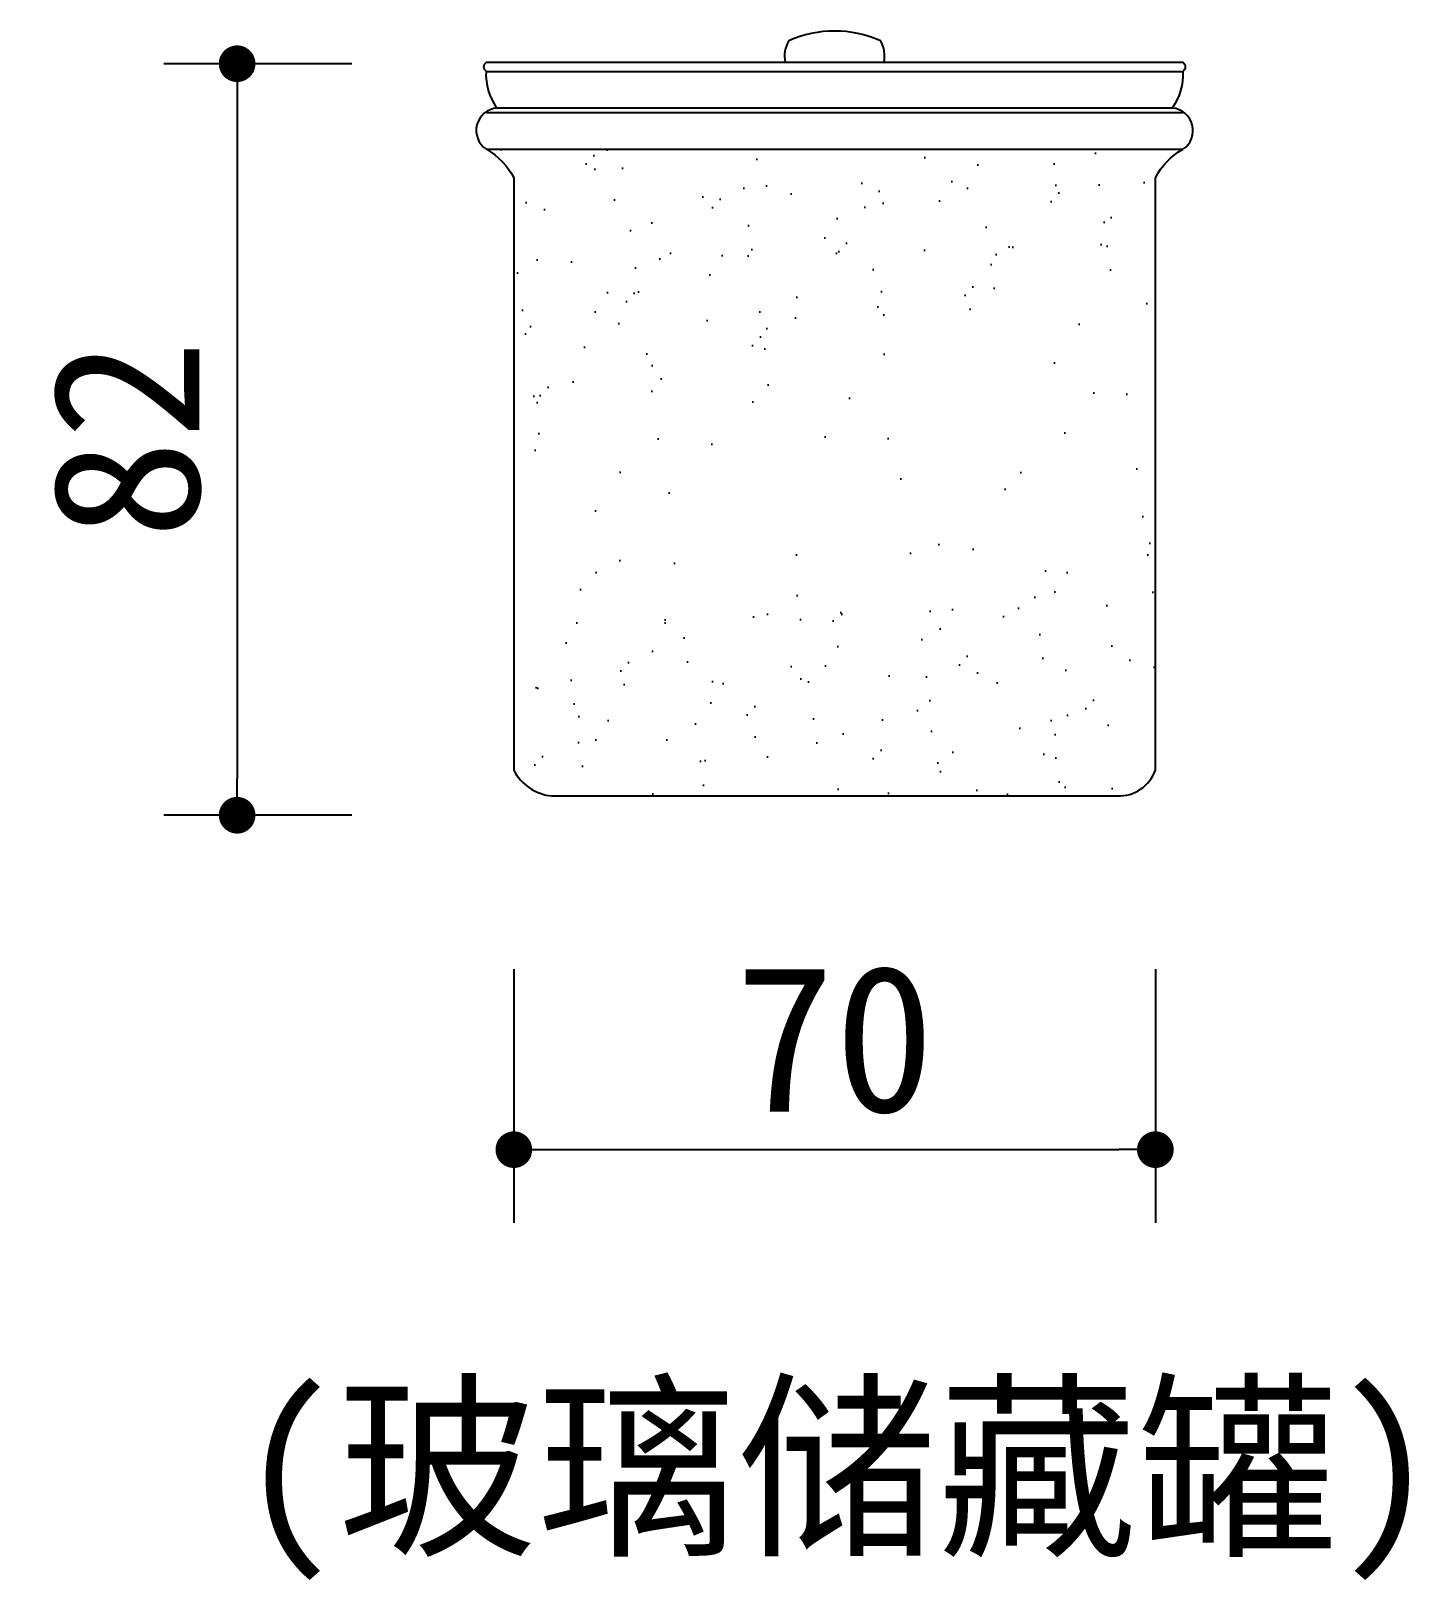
# Model space of a CAD drawing. Extents: x 1149 to 1299, y 1488 to 1657.
import ezdxf

# ---------------------------------------------------------------- set-up
doc = ezdxf.new("R2010")
doc.units = 0
doc.header["$MEASUREMENT"] = 0
doc.layers.get('0').update_dxf_attribs({"linetype": 'CONTINUOUS'})
doc.layers.get('DEFPOINTS').update_dxf_attribs({"linetype": 'CONTINUOUS'})
for name, color, linetype in [('3', 3, 'CONTINUOUS'), ('7', 7, 'CONTINUOUS'), ('BH', 3, 'CONTINUOUS'), ('DIM', 3, 'CONTINUOUS'), ('TEXT', 3, 'CONTINUOUS')]:
    doc.layers.add(name, color=color, linetype=linetype)
doc.styles.add('HZ', font='simfang.ttf')
doc.dimstyles.new('BOOK', dxfattribs={"dimscale": 8, "dimtxt": 2, "dimasz": 0.5, "dimexe": 1, "dimexo": 1, "dimgap": 0.5, "dimtad": 1, "dimdec": 0, "dimtxsty": 'HZ', "dimblk1": 'DOT', "dimblk2": 'DOT', "dimsah": 1, "dimcen": 0, "dimazin": 3, "dimtfac": 0.5, "dimtdec": 0, "dimtmove": 0, "dimatfit": 3, "dimtolj": 1, "dimtzin": 0})
pattern_1 = [(127.5, (-817.4415, 744.463), (-9.63412, -0.314967), [0, -7.6, 0, -8.5, 0, -8.125]), (97.5, (-817.442, 744.463), (-14.11073, 8.84888), [0, -4.1, 0, -6.85, 0, -2.625]), (57.5, (-817.4415, 738.313), (-0.028295, 15.57071), [0, -2.5, 0, -9, 0, -11.75]), (47.5, (-817.442, 738.313), (-4.38838, 15.03063), [0, -1.25, 0, -5.9, 0, -6.75])]

# ---------------------------------------------------------------- blocks, each defined once
blk = doc.blocks.new('_DOT')
at = {"color": 0, "linetype": 'BYBLOCK'}
blk.add_line((-0.5, 0), (-1, 0), dxfattribs=at)
at = {"color": 0, "linetype": 'BYBLOCK', "const_width": 0.5}
blk.add_lwpolyline([(-0.25, 0, 1), (0.25, 0, 1)], format="xyb", close=True, dxfattribs=at)
blk = doc.blocks.new('*D1')
at = {"color": 0, "linetype": 'BYBLOCK'}
for p, q in [((2104.74, 1735.62), (2104.74, 1707.93)), ((2174.74, 1735.62), (2174.74, 1707.93)), ((2108.74, 1715.93), (2170.74, 1715.93))]:
    blk.add_line(p, q, dxfattribs=at)
at = {"layer": 'DEFPOINTS', "color": 0, "linetype": 'BYBLOCK'}
for p in [(2104.74, 1743.62), (2174.74, 1743.62), (2174.74, 1715.93)]:
    blk.add_point(p, dxfattribs=at)
at = {"color": 0, "linetype": 'BYBLOCK', "xscale": 4, "yscale": 4, "zscale": 4, "rotation": 180}
blk.add_blockref('_DOT', (2104.74, 1715.93), dxfattribs=at)
at = {"color": 0, "linetype": 'BYBLOCK', "xscale": 4, "yscale": 4, "zscale": 4}
blk.add_blockref('_DOT', (2174.74, 1715.93), dxfattribs=at)
at = {"color": 0, "linetype": 'BYBLOCK', "insert": (2139.74, 1727.93), "char_height": 16, "attachment_point": 5, "style": 'HZ'}
blk.add_mtext('\\A1;70', dxfattribs=at)
blk = doc.blocks.new('*D0')
at = {"color": 0, "linetype": 'BYBLOCK'}
for p, q in [((2087.08, 1834.42), (2066.55, 1834.42)), ((2074.55, 1830.42), (2074.55, 1756.42)), ((2087.08, 1752.42), (2066.55, 1752.42))]:
    blk.add_line(p, q, dxfattribs=at)
at = {"layer": 'DEFPOINTS', "color": 0, "linetype": 'BYBLOCK'}
for p in [(2095.08, 1834.42), (2074.55, 1752.42), (2095.08, 1752.42)]:
    blk.add_point(p, dxfattribs=at)
at = {"color": 0, "linetype": 'BYBLOCK', "xscale": 4, "yscale": 4, "zscale": 4}
for p, rotation in [((2074.55, 1834.42), 90), ((2074.55, 1752.42), 270)]:
    blk.add_blockref('_DOT', p, dxfattribs=dict(at, rotation=rotation))
at = {"color": 0, "linetype": 'BYBLOCK', "insert": (2062.55, 1793.42), "char_height": 16, "attachment_point": 5, "rotation": 90, "style": 'HZ'}
blk.add_mtext('\\A1;82', dxfattribs=at)

msp = doc.modelspace()

# ---------------------------------------------------------------- hatches: boundary and pattern name
at = {"layer": 'BH'}
h = msp.add_hatch(dxfattribs=at)
h.set_pattern_fill('AR-SAND', color=256, scale=5, angle=90, style=0)
h.set_pattern_definition(pattern_1)
h.paths.add_polyline_path([(1271.59, 1640.68, -0.14828), (1274.59, 1643.79), (1198.59, 1643.79, -0.14828), (1201.59, 1640.68), (1201.59, 1611.1), (1271.59, 1634.24)])
h = msp.add_hatch(dxfattribs=at)
h.set_pattern_fill('AR-SAND', color=256, scale=10, angle=90, style=0)
h.set_pattern_definition([(127.5, (-817.442, 744.463), (-19.26824, -0.62993), [0, -15.2, 0, -17, 0, -16.25]), (97.5, (-817.442, 744.463), (-28.22146, 17.69777), [0, -8.2, 0, -13.7, 0, -5.25]), (57.5, (-817.442, 732.163), (-0.05659, 31.14142), [0, -5, 0, -18, 0, -23.5]), (47.5, (-817.442, 732.163), (-8.77676, 30.06127), [0, -2.5, 0, -11.8, 0, -13.5])])
h.paths.add_polyline_path([(1271.59, 1634.24), (1201.59, 1611.1), (1201.59, 1592.47), (1271.59, 1599.87)])
h = msp.add_hatch(dxfattribs=at)
h.set_pattern_fill('AR-SAND', color=256, scale=5, angle=90, style=0)
h.set_pattern_definition(pattern_1)
h.paths.add_polyline_path([(1271.59, 1599.87), (1201.59, 1592.47), (1201.59, 1576.04, 0.067159), (1205.72, 1573.23), (1267.46, 1573.23, 0.067159), (1271.59, 1576.04)])

# ---------------------------------------------------------------- linework, layer by layer
at = {"layer": '3'}
for p, q in [((1198.59, 1652.29), (1274.59, 1652.29)), ((1198.59, 1643.79), (1274.59, 1643.79))]:
    msp.add_line(p, q, dxfattribs=at)
at = {"layer": '7'}
msp.add_line((1198.59, 1647.79), (1274.59, 1647.79), dxfattribs=at)
msp.add_lwpolyline([(1199.75, 1648.29, -0.16381), (1198.59, 1652.29, -0.52134), (1198.59, 1653.29), (1274.59, 1653.29, -0.52134), (1274.59, 1652.29, -0.16381), (1273.43, 1648.29)], format="xyb", close=True, dxfattribs=at)
msp.add_lwpolyline([(1199.75, 1648.29, 0.714334), (1198.59, 1643.79, -0.14828), (1201.59, 1640.68), (1201.59, 1576.04, 0.253612), (1205.72, 1573.23), (1267.46, 1573.23, 0.320992), (1271.59, 1576.04), (1271.59, 1640.68, -0.14828), (1274.59, 1643.79, 0.714334), (1273.43, 1648.29)], format="xyb", dxfattribs=at)
for centre, radius, start, end in [((1236.59, 1644.38), 12.32, 66.0612, 113.9388), ((1234.45, 1653.97), 3.32, 149.6784, 191.7359), ((1238.73, 1653.97), 3.32, 348.2641, 30.3216)]:
    msp.add_arc(centre, radius, start, end, dxfattribs=at)

# ---------------------------------------------------------------- texts
at = {"layer": 'TEXT', "linetype": 'BYBLOCK', "style": 'HZ'}
msp.add_text('(玻璃储藏罐)', height=16, dxfattribs=at).set_placement((1171.44, 1491.95))

# ---------------------------------------------------------------- dimensions: what is measured, and where the dimension line sits
at = {"layer": 'DIM'}
dim = msp.add_linear_dim(base=(1171.41, 1571.13), p1=(1191.93, 1653.13), p2=(1191.93, 1571.13), angle=90, dimstyle='BOOK', dxfattribs=at)
dim.commit()
dim.dimension.update_dxf_attribs({"geometry": '*D0', "text_midpoint": (1159.41, 1612.13), "insert": (-903.15, -181.29)})
dim = msp.add_linear_dim(base=(1271.59, 1534.64), p1=(1201.59, 1562.33), p2=(1271.59, 1562.33), dimstyle='BOOK', dxfattribs=at)
dim.commit()
dim.dimension.update_dxf_attribs({"geometry": '*D1', "text_midpoint": (1236.59, 1546.64), "insert": (-903.15, -181.29)})

doc.saveas('drawing.dxf')
